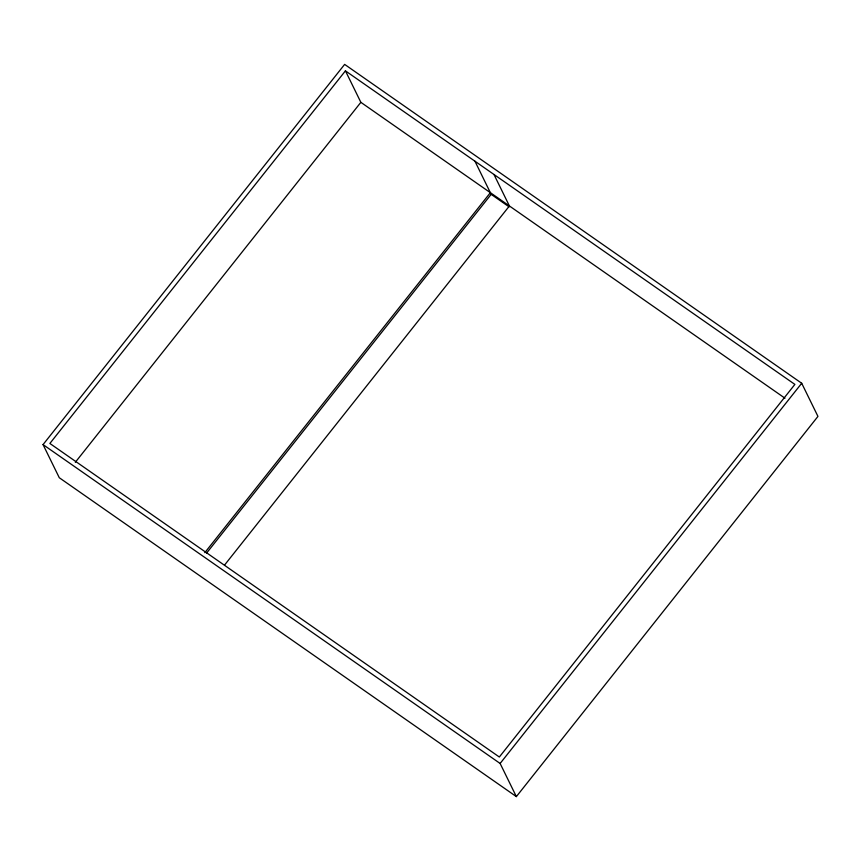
<?xml version="1.0" encoding="UTF-8"?>
<svg xmlns="http://www.w3.org/2000/svg" width="861" height="861" viewBox="0 0 861 861"><rect width="100%" height="100%" fill="white"/><g stroke="black" fill="none" stroke-linecap="round" stroke-linejoin="round"><path stroke-width="1.29" d="M43.05 444.599L344.637 64.392L801.709 383.263L817.95 416.401L516.363 796.608L59.291 477.737L43.05 444.599L500.123 763.47L516.363 796.608M345.433 70.85L49.873 443.458L499.337 757.013L794.886 384.404L345.433 70.85L360.856 102.33L784.963 398.202M75.316 462.303L360.856 102.33M204.821 552.654L490.361 192.681M206.468 553.257L491.168 194.338L474.938 161.19M224.699 564.891L509.4 205.962L493.977 174.482M500.123 763.47L801.709 383.263M491.168 194.338L509.152 206.888"/></g></svg>
